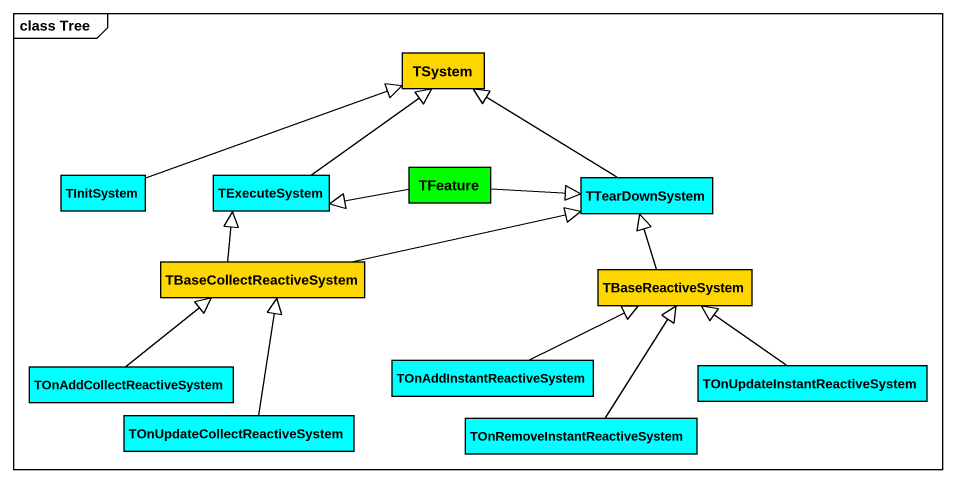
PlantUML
@startuml
mainframe class Tree
hide circle
hide empty members
class TSystem #FFD700
class TInitSystem #00FFFF
class TExecuteSystem #00FFFF
class TFeature #00FF00
class TTearDownSystem #00FFFF
class TBaseCollectReactiveSystem #FFD700
class TBaseReactiveSystem #FFD700
class TOnAddInstantReactiveSystem #00FFFF
class "TOnUpdateInstantReactiveSystem" as TOnUpdateInstantReactiveSyst #00FFFF
class TOnAddCollectReactiveSystem #00FFFF
class "TOnUpdateCollectReactiveSystem" as TOnUpdateCollectReactiveSyst #00FFFF
class "TOnRemoveInstantReactiveSystem" as TOnRemoveInstantReactiveSyst #00FFFF
TInitSystem -right-|> TSystem
TExecuteSystem -up-|> TSystem
TFeature -left-|> TExecuteSystem
TFeature -right-|> TTearDownSystem
TTearDownSystem -up-|> TSystem
TBaseCollectReactiveSystem -up-|> TExecuteSystem
TBaseCollectReactiveSystem -right-|> TTearDownSystem
TBaseReactiveSystem -up-|> TTearDownSystem
TOnAddInstantReactiveSystem -right-|> TBaseReactiveSystem
TOnUpdateInstantReactiveSyst -up-|> TBaseReactiveSystem
TOnAddCollectReactiveSystem -up-|> TBaseCollectReactiveSystem
TOnUpdateCollectReactiveSyst -up-|> TBaseCollectReactiveSystem
TOnRemoveInstantReactiveSyst -up-|> TBaseReactiveSystem
@enduml
